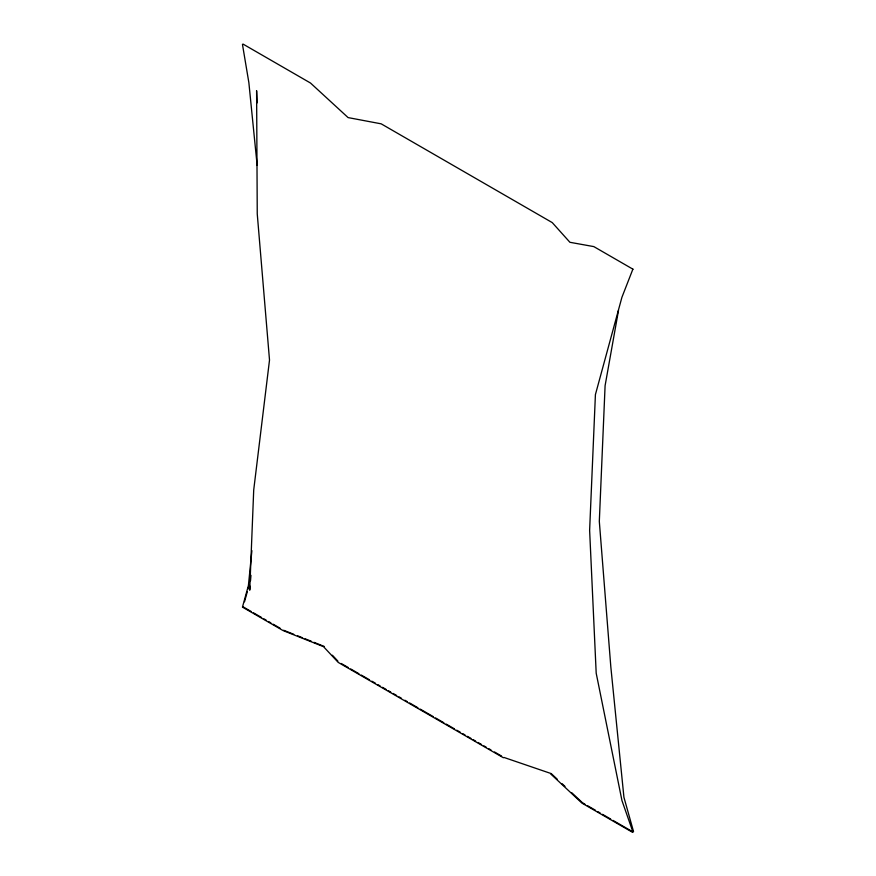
<?xml version="1.0" encoding="UTF-8"?>
<svg xmlns="http://www.w3.org/2000/svg" width="876" height="876" viewBox="0 0 876 876"><rect width="100%" height="100%" fill="white"/><g stroke="black" fill="none" stroke-linecap="round" stroke-linejoin="round"><path stroke-width="1.31" d="M250.065 586.132L249.726 590.183L253.711 490.012L269.512 360.047L257.248 213.886L256.602 90.699L257.128 102.897M250.514 580.722L250.963 575.313M251.894 550.632L248.401 585.595L242.455 607.112L282.992 630.523L323.529 646.674L338.224 662.409L503.393 757.762M618.511 310.389L605.097 385.648L599.315 521.384L610.846 667.129L623.931 797.291L633.545 831.609M244.513 601.779L247.317 591.661M248.017 589.132L249.058 585.332M632.888 269.151L621.905 297.347L595.417 394.594L589.625 530.33L596.195 673.206L621.971 800.62L632.888 831.872M283.649 630.249L293.767 634.279M297.555 635.779L302.603 637.794M305.133 638.801L311.451 641.32M313.98 642.327L324.186 646.411M243.024 44.074L310.509 83.034L348.1 117.592L381.18 123.834L552.252 222.603L569.915 242.291L593.829 246.605L632.976 269.206M243.024 606.794L251.204 611.514M253.514 612.85L261.606 617.514M263.917 618.85L266.227 620.186M268.538 621.522L270.848 622.858M273.159 624.194L280.09 628.191M341.246 663.493L348.32 667.578M350.674 668.946L358.93 673.71M361.284 675.067L369.541 679.831M371.895 681.2L375.432 683.236M377.797 684.605L380.151 685.963M382.505 687.321L386.053 689.368M388.407 690.726L390.762 692.084M393.127 693.453L396.664 695.489M399.018 696.858L401.372 698.216M404.909 700.252L407.274 701.621M409.629 702.979L417.885 707.742M420.239 709.111L433.215 716.601M435.569 717.959L443.825 722.722M446.18 724.08L454.436 728.854M456.79 730.212L460.327 732.248M462.692 733.617L465.046 734.975M467.412 736.333L470.949 738.38M473.303 739.738L475.657 741.107M478.022 742.465L481.559 744.512M483.913 745.87L486.268 747.228M488.633 748.597L490.987 749.955M494.524 751.991L501.598 756.076M503.963 757.444L551.234 773.596L557.18 779.114M582.628 802.865L584.971 804.212M587.303 805.559L595.483 810.278M597.826 811.636L600.159 812.983M602.502 814.33L610.682 819.049M613.014 820.407L632.976 831.926M632.319 832.2L581.971 803.128L550.675 773.913M562.053 783.67L564.976 786.407M571.809 792.78L582.529 802.81M332.398 655.226L337.873 661.095M242.455 44.391L248.861 82.618L257.139 165.236"/></g></svg>
